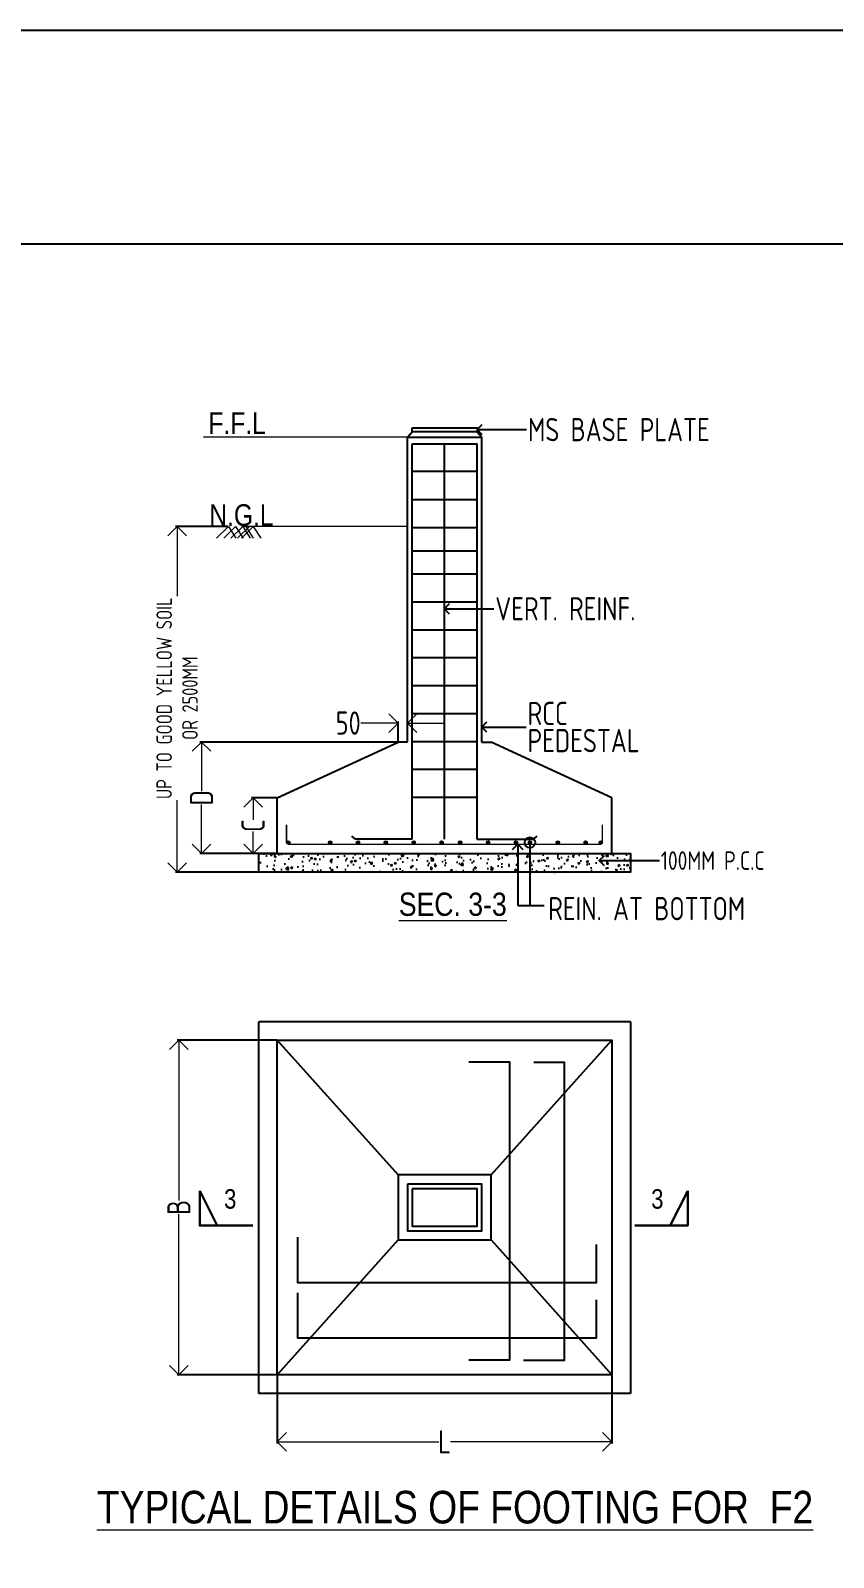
# Model space of a CAD drawing. Header units: millimetres. Extents: x 3470347 to 5996549, y -3470518 to 17149644.
# Drawn here: x 4645503 to 4654144, y 6835607 to 6852031 of the extents above; entities that cross this region are included whole.
import ezdxf
from ezdxf.enums import TextEntityAlignment as Align

# ---------------------------------------------------------------- set-up
doc = ezdxf.new("R2010")
doc.units = ezdxf.units.MM
doc.header["$MEASUREMENT"] = 0
doc.header["$PDMODE"] = 35
doc.header["$PDSIZE"] = -5
doc.linetypes.add('DASHED2', pattern=[0.375, 0.25, -0.125])
doc.linetypes.add('HIDDEN', pattern=[0.375, 0.25, -0.125])
doc.layers.get('0').update_dxf_attribs({"linetype": 'CONTINUOUS', "lineweight": 25})
doc.layers.get('DEFPOINTS').update_dxf_attribs({"linetype": 'CONTINUOUS', "lineweight": 25})
for name, color, linetype, lineweight in [('BLOCK', 7, 'CONTINUOUS', 30), ('L4', 4, 'CONTINUOUS', 30), ('PV_TEXT_ROMANS', 7, 'CONTINUOUS', 0), ('rDIMension', 1, 'CONTINUOUS', 18), ('rPCC DASH', 9, 'HIDDEN', 15), ('rRCC 1', 3, 'CONTINUOUS', 25), ('rRCC 2', 40, 'CONTINUOUS', 15), ('rREINF 1', 1, 'CONTINUOUS', 25), ('SHEET', 7, 'CONTINUOUS', 15), ('TEXT3', 7, 'CONTINUOUS', 30), ('TEXT6', 6, 'CONTINUOUS', 50)]:
    doc.layers.add(name, color=color, linetype=linetype, lineweight=lineweight)
doc.layers.add('S&T_HATCH', color=7, linetype='CONTINUOUS')
doc.styles.add('DIM', font='geniso.shx', dxfattribs={"width": 0.85})
doc.styles.add('J.P', font='ARIALN.TTF')
doc.styles.add('ROMANS', font='', dxfattribs={"width": 0.8})
doc.styles.get('ROMANS').set_extended_font_data('AR CENA')
doc.dimstyles.new('ST-150', dxfattribs={"dimscale": 75, "dimtxt": 3, "dimasz": 2, "dimexe": 0.18, "dimexo": 0.0625, "dimgap": 0.2, "dimtad": 0, "dimdec": 0, "dimlfac": 2, "dimzin": 0, "dimdsep": 46, "dimtxsty": 'DIM', "dimblk": 'OPEN90', "dimcen": 0.09, "dimclrd": 256, "dimclrt": 7, "dimadec": 0, "dimazin": 0, "dimtfac": 1, "dimtdec": 0, "dimtofl": 0, "dimtmove": 0, "dimatfit": 3, "dimldrblk": 'OPEN90', "dimfxl": 1, "dimtolj": 1, "dimtzin": 0, "dimlwd": -1, "dimarcsym": 0})
doc.dimstyles.new('ST-50', dxfattribs={"dimscale": 100, "dimtxt": 2.5, "dimasz": 2, "dimexe": 0.18, "dimexo": 0.0625, "dimgap": 0.2, "dimtad": 0, "dimdec": 0, "dimlfac": 0.5, "dimzin": 0, "dimdsep": 46, "dimtxsty": 'DIM', "dimblk": 'OPEN90', "dimcen": 0.09, "dimclrd": 256, "dimclrt": 7, "dimadec": 0, "dimazin": 0, "dimtfac": 1, "dimtdec": 0, "dimtofl": 0, "dimtmove": 0, "dimatfit": 3, "dimldrblk": 'OPEN90', "dimfxl": 1, "dimtolj": 1, "dimtzin": 0, "dimlwd": -1, "dimarcsym": 0})

# ---------------------------------------------------------------- blocks, each defined once
blk = doc.blocks.new('_Open90')
at = {"color": 0, "linetype": 'ByBlock', "lineweight": -2}
for p, q in [((0, 0), (-1, 0)), ((-0.5, 0.5), (0, 0)), ((0, 0), (-0.5, -0.5))]:
    blk.add_line(p, q, dxfattribs=at)
blk = doc.blocks.new('*D1230')
at = {"layer": 'DEFPOINTS', "color": 0}
for p in [(4647079.839957582, 6846697.374864409), (4647633.210787836, 6846697.374864409), (4647958.434430238, 6842978.012646601)]:
    blk.add_point(p, dxfattribs=at)
at = {"layer": 'rDIMension', "color": 0, "lineweight": -2}
for p, q in [((4647626.960787836, 6846697.374864409), (4647061.839957582, 6846697.374864409)), ((4647952.184430238, 6842978.012646601), (4647061.839957582, 6842978.012646601))]:
    blk.add_line(p, q, dxfattribs=at)
at = {"layer": 'rDIMension'}
for p, q in [((4647079.839957582, 6846497.374864409), (4647079.839957582, 6845945.614470668)), ((4647079.839957582, 6843178.012646601), (4647079.839957582, 6843752.270370668))]:
    blk.add_line(p, q, dxfattribs=at)
at = {"layer": 'rDIMension', "xscale": 200, "yscale": 200, "zscale": 200}
for p, rotation in [((4647079.839957582, 6846697.374864409), 90), ((4647079.839957582, 6842978.012646601), 270)]:
    blk.add_blockref('_Open90', p, dxfattribs=dict(at, rotation=rotation))
at = {"layer": 'rDIMension', "color": 7, "insert": (4647079.839957582, 6844848.942420669), "char_height": 250, "attachment_point": 5, "rotation": 90, "style": 'DIM'}
blk.add_mtext('\\A1;\\Fgeniso.shx|c1;\\H0.66667x;UP TO GOOD YELLOW SOIL\\POR 2500MM', dxfattribs=at)
blk = doc.blocks.new('*D1231')
at = {"layer": 'DEFPOINTS', "color": 0}
for p in [(4649458.434430227, 6844581.822617733), (4649458.434430227, 6844378.012646601), (4649558.434430227, 6844378.012646601)]:
    blk.add_point(p, dxfattribs=at)
at = {"layer": 'rDIMension'}
for p, q in [((4649258.434430227, 6844581.822617733), (4649058.434430227, 6844581.822617733)), ((4649758.434430227, 6844581.822617733), (4649958.434430227, 6844581.822617733))]:
    blk.add_line(p, q, dxfattribs=at)
at = {"layer": 'rDIMension', "color": 0, "lineweight": -2}
for p, q in [((4649458.434430227, 6844384.262646601), (4649458.434430227, 6844599.822617733)), ((4649558.434430227, 6844384.262646601), (4649558.434430227, 6844599.822617733))]:
    blk.add_line(p, q, dxfattribs=at)
at = {"layer": 'rDIMension', "xscale": 200, "yscale": 200, "zscale": 200}
blk.add_blockref('_Open90', (4649458.434430227, 6844581.822617733), dxfattribs=at)
at = {"layer": 'rDIMension', "xscale": 200, "yscale": 200, "zscale": 200, "rotation": 180}
blk.add_blockref('_Open90', (4649558.434430227, 6844581.822617733), dxfattribs=at)
at = {"layer": 'rDIMension', "color": 7, "insert": (4648921.475768809, 6844581.822617733), "char_height": 250, "attachment_point": 5, "style": 'DIM'}
blk.add_mtext('\\A1;50', dxfattribs=at)
blk = doc.blocks.new('*D1232')
at = {"layer": 'DEFPOINTS', "color": 0}
for p in [(4647898.050486185, 6843778.012646601), (4648158.434430238, 6843778.012646601), (4648158.434430238, 6843178.012646601)]:
    blk.add_point(p, dxfattribs=at)
at = {"layer": 'rDIMension', "color": 0, "lineweight": -2}
for p, q in [((4648152.184430238, 6843778.012646601), (4647880.050486185, 6843778.012646601)), ((4648152.184430238, 6843178.012646601), (4647880.050486185, 6843178.012646601))]:
    blk.add_line(p, q, dxfattribs=at)
at = {"layer": 'rDIMension'}
for p, q in [((4647898.050486185, 6843578.012646601), (4647898.050486185, 6843540.512646601)), ((4647898.050486185, 6843378.012646601), (4647898.050486185, 6843415.512646601))]:
    blk.add_line(p, q, dxfattribs=at)
at = {"layer": 'rDIMension', "xscale": 200, "yscale": 200, "zscale": 200}
for p, rotation in [((4647898.050486185, 6843778.012646601), 90), ((4647898.050486185, 6843178.012646601), 270)]:
    blk.add_blockref('_Open90', p, dxfattribs=dict(at, rotation=rotation))
at = {"layer": 'rDIMension', "color": 7, "insert": (4647898.050486185, 6843478.012646601), "char_height": 250, "attachment_point": 5, "rotation": 90, "style": 'DIM'}
blk.add_mtext('\\A1;C', dxfattribs=at)
blk = doc.blocks.new('*D1233')
at = {"layer": 'DEFPOINTS', "color": 0}
for p in [(4647342.816267667, 6844378.012646601), (4649458.434430227, 6844378.012646601), (4647958.434430238, 6843178.012646601)]:
    blk.add_point(p, dxfattribs=at)
at = {"layer": 'rDIMension', "color": 0, "lineweight": -2}
for p, q in [((4649452.184430227, 6844378.012646601), (4647324.816267667, 6844378.012646601)), ((4647952.184430238, 6843178.012646601), (4647324.816267667, 6843178.012646601))]:
    blk.add_line(p, q, dxfattribs=at)
at = {"layer": 'rDIMension'}
for p, q in [((4647342.816267667, 6844178.012646601), (4647342.816267667, 6843851.137646601)), ((4647342.816267667, 6843378.012646601), (4647342.816267667, 6843704.887646601))]:
    blk.add_line(p, q, dxfattribs=at)
at = {"layer": 'rDIMension', "xscale": 200, "yscale": 200, "zscale": 200}
for p, rotation in [((4647342.816267667, 6844378.012646601), 90), ((4647342.816267667, 6843178.012646601), 270)]:
    blk.add_blockref('_Open90', p, dxfattribs=dict(at, rotation=rotation))
at = {"layer": 'rDIMension', "color": 7, "insert": (4647342.816267667, 6843778.012646601), "char_height": 250, "attachment_point": 5, "rotation": 90, "style": 'DIM'}
blk.add_mtext('\\A1;D', dxfattribs=at)
blk = doc.blocks.new('*D1234')
at = {"layer": 'DEFPOINTS', "color": 0}
for p in [(4648158.434430238, 6841171.855498157), (4647098.947941799, 6837571.855498157), (4648158.434430238, 6837571.855498157)]:
    blk.add_point(p, dxfattribs=at)
at = {"layer": 'rDIMension', "color": 0, "lineweight": -2}
for p, q in [((4648152.184430238, 6841171.855498157), (4647080.947941799, 6841171.855498157)), ((4648152.184430238, 6837571.855498157), (4647080.947941799, 6837571.855498157))]:
    blk.add_line(p, q, dxfattribs=at)
at = {"layer": 'rDIMension'}
for p, q in [((4647098.947941799, 6840971.855498157), (4647098.947941799, 6839444.980498157)), ((4647098.947941799, 6837771.855498157), (4647098.947941799, 6839298.730498157))]:
    blk.add_line(p, q, dxfattribs=at)
at = {"layer": 'rDIMension', "xscale": 200, "yscale": 200, "zscale": 200}
for p, rotation in [((4647098.947941799, 6841171.855498157), 90), ((4647098.947941799, 6837571.855498157), 270)]:
    blk.add_blockref('_Open90', p, dxfattribs=dict(at, rotation=rotation))
at = {"layer": 'rDIMension', "color": 7, "insert": (4647098.947941799, 6839371.855498157), "char_height": 250, "attachment_point": 5, "rotation": 90, "style": 'DIM'}
blk.add_mtext('\\A1;B', dxfattribs=at)
blk = doc.blocks.new('*D1235')
at = {"layer": 'DEFPOINTS', "color": 0}
for p in [(4648158.434430238, 6837571.855498157), (4651758.434430236, 6837571.855498157), (4651758.434430236, 6836850.768186737)]:
    blk.add_point(p, dxfattribs=at)
at = {"layer": 'rDIMension', "color": 0, "lineweight": -2}
for p, q in [((4648158.434430238, 6837565.605498157), (4648158.434430238, 6836832.768186737)), ((4651758.434430236, 6837565.605498157), (4651758.434430236, 6836832.768186737))]:
    blk.add_line(p, q, dxfattribs=at)
at = {"layer": 'rDIMension'}
for p, q in [((4648358.434430238, 6836850.768186737), (4649895.934430237, 6836850.768186737)), ((4651558.434430236, 6836850.768186737), (4650020.934430237, 6836850.768186737))]:
    blk.add_line(p, q, dxfattribs=at)
at = {"layer": 'rDIMension', "xscale": 200, "yscale": 200, "zscale": 200, "rotation": 180}
blk.add_blockref('_Open90', (4648158.434430238, 6836850.768186737), dxfattribs=at)
at = {"layer": 'rDIMension', "xscale": 200, "yscale": 200, "zscale": 200}
blk.add_blockref('_Open90', (4651758.434430236, 6836850.768186737), dxfattribs=at)
at = {"layer": 'rDIMension', "color": 7, "insert": (4649958.434430237, 6836850.768186737), "char_height": 250, "attachment_point": 5, "style": 'DIM'}
blk.add_mtext('\\A1;L', dxfattribs=at)
blk = doc.blocks.new('SMH-1')
at = {"layer": 'L4'}
for points in [[(0, 0), (814.6229330631322, 0), (814.6229330631322, 534.8206034718023)], [(814.6229330631322, 534.8206034718023), (546.0281598753063, 0)]]:
    blk.add_lwpolyline(points, dxfattribs=at)
at = {"layer": 'TEXT6', "style": 'ROMANS', "width": 0.85}
blk.add_attdef('SEC', text='', height=300, dxfattribs=at).set_placement((346.3707409001945, 410.1505165286653), align=Align.MIDDLE_CENTER)

msp = doc.modelspace()

# ---------------------------------------------------------------- hatches: boundary and pattern name
at = {"layer": 'rRCC 2'}
h = msp.add_hatch(color=256, dxfattribs=at)
h.dxf.hatch_style = 1
edge = h.paths.add_edge_path()
edge.add_arc((4648277.135210177, 6843296.71342654), 18.70077993899758, 0, 360)
h = msp.add_hatch(color=256, dxfattribs=at)
h.dxf.hatch_style = 1
edge = h.paths.add_edge_path()
edge.add_arc((4648727.135210166, 6843296.71342654), 18.70077993899758, 0, 360)
h = msp.add_hatch(color=256, dxfattribs=at)
h.dxf.hatch_style = 1
edge = h.paths.add_edge_path()
edge.add_arc((4649027.135210166, 6843296.71342654), 18.70077993899758, 0, 360)
h = msp.add_hatch(color=256, dxfattribs=at)
h.dxf.hatch_style = 1
edge = h.paths.add_edge_path()
edge.add_arc((4649327.135210166, 6843296.71342654), 18.70077993899758, 0, 360)
h = msp.add_hatch(color=256, dxfattribs=at)
h.dxf.hatch_style = 1
edge = h.paths.add_edge_path()
edge.add_arc((4649627.135210166, 6843296.71342654), 18.70077993899758, 0, 360)
h = msp.add_hatch(color=256, dxfattribs=at)
h.dxf.hatch_style = 1
edge = h.paths.add_edge_path()
edge.add_arc((4649927.135210166, 6843296.71342654), 18.70077993899758, 0, 360)
h = msp.add_hatch(color=256, dxfattribs=at)
h.dxf.hatch_style = 1
edge = h.paths.add_edge_path()
edge.add_arc((4650127.135210166, 6843296.71342654), 18.70077993899758, 0, 360)
h = msp.add_hatch(color=256, dxfattribs=at)
h.dxf.hatch_style = 1
edge = h.paths.add_edge_path()
edge.add_arc((4650427.135210166, 6843296.71342654), 18.70077993899758, 0, 360)
h = msp.add_hatch(color=256, dxfattribs=at)
h.dxf.hatch_style = 1
edge = h.paths.add_edge_path()
edge.add_arc((4650727.135210166, 6843296.71342654), 18.70077993899758, 0, 360)
h = msp.add_hatch(color=256, dxfattribs=at)
h.dxf.hatch_style = 1
edge = h.paths.add_edge_path()
edge.add_arc((4650877.135210175, 6843296.71342654), 18.70077993899758, 0, 360)
h = msp.add_hatch(color=256, dxfattribs=at)
h.dxf.hatch_style = 1
edge = h.paths.add_edge_path()
edge.add_arc((4651177.135210175, 6843296.71342654), 18.70077993899758, 0, 360)
h = msp.add_hatch(color=256, dxfattribs=at)
h.dxf.hatch_style = 1
edge = h.paths.add_edge_path()
edge.add_arc((4651477.135210175, 6843296.71342654), 18.70077993899758, 0, 360)
h = msp.add_hatch(color=256, dxfattribs=at)
h.dxf.hatch_style = 1
edge = h.paths.add_edge_path()
edge.add_arc((4651639.733650299, 6843296.71342654), 18.70077993899758, 0, 360)
at = {"layer": 'S&T_HATCH', "linetype": 'ByBlock', "transparency": 33554559}
h = msp.add_hatch(dxfattribs=at)
h.set_pattern_fill('AR-CONC', color=256, scale=30)
h.set_pattern_definition([(49.99999999999999, (2266715.762263322, 8875142.376549382), (215.178054780226, -18.82564049477853), [22.5, -247.5]), (355, (2266715.762263322, 8875142.376549382), (-41.6254000839, 225.6576401100035), [18, -198]), (100.45144446, (2266733.693767622, 8875140.807746181), (173.5526540181336, 206.8319972905888), [19.12205759999989, -210.3426335999991]), (46.18420000000001, (2266715.762263322, 8875202.376549382), (320.1723992014717, -49.65578423792296), [33.75, -371.25]), (96.63563549, (2266742.443286822, 8875198.238557283), (280.3985837022685, 292.2355802323651), [28.6831026, -315.5141279999999]), (351.1841639899999, (2266715.762263322, 8875202.376549382), (280.3985835164319, 292.2355800809971), [27, -297.0000003]), (21, (2266745.762263322, 8875187.376549382), (179.0721156355385, -120.7856671996016), [22.5, -247.5]), (326.0000000000001, (2266745.762263322, 8875187.376549382), (72.99459957647451, 217.5450135140559), [18, -198]), (71.45144474, (2266760.684939522, 8875177.311077181), (252.0667130189913, 96.75934584190615), [19.122057, -210.3426336]), (37.50000000000001, (2266715.762263322, 8875142.376549382), (3.647956595187201, 99.86815614939344), [0, -195.6, 0, -201, 0, -198.75]), (7.499999999999999, (2266715.762263322, 8875142.376549382), (78.92086123264458, 118.3235135647081), [0, -114.6, 0, -191.1, 0, -75.75]), (327.5, (2266648.862263322, 8875142.376549382), (160.1467308517227, -6.766461520313927), [0, -75, 0, -234, 0, -310.5]), (317.5, (2266618.862263322, 8875142.376549382), (174.9558508027159, 30.03149469969532), [0, -97.5, 0, -155.4, 0, -220.5])])
h.paths.add_polyline_path([(4651958.434430238, 6843178.012646601), (4647958.434430238, 6843178.012646601), (4647958.434430238, 6842978.012646601), (4651958.434430238, 6842978.012646601)])

# ---------------------------------------------------------------- linework, layer by layer
at = {"color": 192, "lineweight": 25, "elevation": -1.882151845814741e-05}
msp.add_lwpolyline([(4569321.824572788, 6766516.023257121), (4690264.208381458, 6766516.023257121), (4690264.208381458, 6852030.927342739), (4569321.824572788, 6852030.927342739)], close=True, dxfattribs=at)
at = {"color": 7, "linetype": 'DASHED2'}
msp.add_lwpolyline([(4647958.434430238, 6837371.855498157), (4647958.434430238, 6841371.855498157), (4651958.434430238, 6841371.855498157), (4651958.434430238, 6837371.855498157)], close=True, dxfattribs=at)
at = {"color": 1, "linetype": 'ByBlock'}
for points in [[(4648158.434430238, 6837571.855498157), (4648158.434430238, 6841171.855498157), (4651758.434430238, 6841171.855498157), (4651758.434430238, 6837571.855498157)], [(4649458.434430227, 6839721.855498157), (4649458.434430227, 6839021.855498157), (4650458.434430227, 6839021.855498157), (4650458.434430227, 6839721.855498157)]]:
    msp.add_lwpolyline(points, close=True, dxfattribs=at)
for points in [[(4649458.434430227, 6839721.855498157), (4648158.434430238, 6841171.855498157)], [(4650458.434430227, 6839721.855498157), (4651758.434430236, 6841171.855498157)], [(4649458.434430227, 6839021.855498157), (4648158.434430238, 6837571.855498157)], [(4650458.434430227, 6839021.855498157), (4651758.434430236, 6837571.855498157)]]:
    msp.add_lwpolyline(points, dxfattribs=at)
at = {"color": 3, "linetype": 'ByBlock'}
msp.add_lwpolyline([(4649558.434430227, 6839621.855498157), (4649558.434430227, 6839121.855498157), (4650358.434430227, 6839121.855498157), (4650358.434430227, 6839621.855498157)], close=True, dxfattribs=at)
at = {"color": 2, "linetype": 'ByBlock'}
msp.add_lwpolyline([(4649608.434430227, 6839571.855498157), (4649608.434430227, 6839171.855498157), (4650308.434430227, 6839171.855498157), (4650308.434430227, 6839571.855498157)], close=True, dxfattribs=at)
at = {"layer": 'rPCC DASH'}
for p, q in [((4649558.434430227, 6847657.374864409), (4647359.024830809, 6847657.374864409)), ((4649558.434430227, 6846697.374864409), (4647776.875681711, 6846697.374864409))]:
    msp.add_line(p, q, dxfattribs=at)
at = {"layer": 'rRCC 1', "color": 0}
for p, q in [((4649558.434430227, 6847657.374864409), (4649608.434430227, 6847714.957144109)), ((4650308.434430227, 6847714.957144109), (4650358.434430227, 6847657.374864409))]:
    msp.add_line(p, q, dxfattribs=at)
at = {"layer": 'rRCC 1'}
for p, q in [((4649558.434430227, 6844378.012646601), (4649558.434430226, 6847657.374864409)), ((4649558.434430227, 6847657.374864409), (4650358.434430227, 6847657.374864409)), ((4650358.434430227, 6844378.012646601), (4650358.434430227, 6847657.374864409)), ((4648158.434430238, 6843778.012646601), (4649458.434430227, 6844378.012646601)), ((4649558.434430227, 6844378.012646601), (4649458.434430227, 6844378.012646601)), ((4650358.434430225, 6844378.012646601), (4650458.434430225, 6844378.012646601)), ((4651758.434430236, 6843778.012646601), (4650458.434430225, 6844378.012646601)), ((4648158.434430238, 6843178.012646601), (4648158.434430238, 6843778.012646601)), ((4651758.434430236, 6843178.012646601), (4651758.434430236, 6843778.012646601))]:
    msp.add_line(p, q, dxfattribs=at)
at = {"layer": 'rRCC 1', "color": 2}
for p, q in [((4649608.434430227, 6843331.887412621), (4649608.434430227, 6847585.384526476)), ((4649608.434430227, 6847585.384526476), (4650308.434430227, 6847585.384526476)), ((4649608.434430227, 6843331.887412621), (4649608.434430227, 6847585.384526476)), ((4649958.434430227, 6843331.887412621), (4649958.434430227, 6847585.384526476)), ((4649958.434430227, 6843331.887412621), (4649958.434430227, 6847585.384526476)), ((4650308.434430227, 6843331.887412621), (4650308.434430227, 6847585.384526476)), ((4649608.434430227, 6847290.487773644), (4650308.434430227, 6847290.487773644)), ((4649608.434430227, 6846985.384526476), (4650308.434430227, 6846985.384526476)), ((4649608.434430227, 6846685.384526476), (4650308.434430227, 6846685.384526476)), ((4649608.434430227, 6846435.122145058), (4650308.434430227, 6846435.122145058)), ((4649608.434430227, 6846185.384526476), (4650308.434430227, 6846185.384526476)), ((4649608.434430227, 6845885.384526476), (4650308.434430227, 6845885.384526476)), ((4649608.434430227, 6845585.384526476), (4650308.434430227, 6845585.384526476)), ((4649608.434430227, 6845285.384526476), (4650308.434430227, 6845285.384526476)), ((4649608.434430227, 6844985.384526476), (4650308.434430227, 6844985.384526476)), ((4649608.434430227, 6844685.384526476), (4650308.434430227, 6844685.384526476)), ((4649608.434430227, 6844385.384526476), (4650308.434430227, 6844385.384526476)), ((4649608.434430227, 6844085.384526476), (4650308.434430227, 6844085.384526476)), ((4649608.434430227, 6843785.384526476), (4650308.434430227, 6843785.384526476)), ((4649000.274430227, 6843331.887412621), (4648960.153664164, 6843365.887996612)), ((4649608.434430227, 6843331.887412621), (4649000.274430227, 6843331.887412621)), ((4650308.434430227, 6843331.887412621), (4650916.594430227, 6843331.887412621)), ((4650916.594430227, 6843331.887412621), (4650956.715196289, 6843365.887996612))]:
    msp.add_line(p, q, dxfattribs=at)
at = {"layer": 'rRCC 1', "color": 0}
msp.add_lwpolyline([(4649608.434430227, 6847755.789620159), (4650308.434430227, 6847755.789620159), (4650308.434430227, 6847714.957144109), (4649608.434430227, 6847714.957144109)], close=True, dxfattribs=at)
at = {"layer": 'rRCC 1'}
msp.add_lwpolyline([(4647958.434430238, 6843178.012646601), (4651958.434430238, 6843178.012646601), (4651958.434430238, 6842978.012646601), (4647958.434430238, 6842978.012646601)], close=True, dxfattribs=at)
at = {"layer": 'rRCC 1', "color": 2}
for points in [[(4650221.478681719, 6840938.198937214), (4650657.658541186, 6840938.198937214), (4650657.658541186, 6837730.239345841), (4650221.478681719, 6837730.239345841)], [(4650918.811547881, 6840932.632456866), (4651245.876727929, 6840932.632456866), (4651245.876727929, 6837724.672865493), (4650809.696868462, 6837724.672865493)], [(4651590.926016921, 6838973.970762163), (4651590.926016921, 6838562.137001788), (4648379.482577017, 6838562.137001788), (4648379.482577017, 6839051.49996838)], [(4651590.926016921, 6838376.792672694), (4651590.926016921, 6837964.958912319), (4648379.482577017, 6837964.958912319), (4648379.482577017, 6838454.32187891)]]:
    msp.add_lwpolyline(points, dxfattribs=at)
at = {"layer": 'rRCC 2'}
for p, q in [((4647633.210787836, 6846697.374864409), (4647505.331473688, 6846569.317979316)), ((4647710.303984696, 6846697.374864409), (4647582.424670547, 6846569.317979316)), ((4647633.210787836, 6846697.374864409), (4647713.020855067, 6846569.317979316)), ((4647786.149149228, 6846697.374864409), (4647658.269835079, 6846569.317979316)), ((4647710.303984696, 6846697.374864409), (4647790.114051927, 6846569.317979316)), ((4647858.38302022, 6846697.374864409), (4647730.503706072, 6846569.317979316)), ((4647900.532400588, 6846697.374864409), (4647772.653086439, 6846569.317979316)), ((4647786.149149228, 6846697.374864409), (4647865.959216459, 6846569.317979316)), ((4647818.368672393, 6846697.374864409), (4647898.178739624, 6846569.317979316)), ((4647900.532400588, 6846697.374864409), (4647980.342467818, 6846569.317979316))]:
    msp.add_line(p, q, dxfattribs=at)
for points in [[(4648258.434430238, 6843488.012646601), (4648258.434430238, 6843296.71342654)], [(4648258.434430238, 6843296.71342654), (4648258.434430238, 6843488.012646601)], [(4651658.434430238, 6843296.71342654), (4651658.434430238, 6843488.012646601)], [(4648277.135210177, 6843278.012646601), (4651639.733650299, 6843278.012646601)]]:
    msp.add_lwpolyline(points, dxfattribs=at)
for centre in [(4648277.135210177, 6843296.71342654), (4648277.135210177, 6843296.71342654), (4648727.135210166, 6843296.71342654), (4648727.135210166, 6843296.71342654), (4649027.135210166, 6843296.71342654), (4649027.135210166, 6843296.71342654), (4649327.135210166, 6843296.71342654), (4649327.135210166, 6843296.71342654), (4649627.135210166, 6843296.71342654), (4649627.135210166, 6843296.71342654), (4649927.135210166, 6843296.71342654), (4649927.135210166, 6843296.71342654), (4650127.135210166, 6843296.71342654), (4650127.135210166, 6843296.71342654), (4650427.135210166, 6843296.71342654), (4650427.135210166, 6843296.71342654), (4650727.135210166, 6843296.71342654), (4650727.135210166, 6843296.71342654), (4650877.135210175, 6843296.71342654), (4650877.135210175, 6843296.71342654), (4651177.135210175, 6843296.71342654), (4651177.135210175, 6843296.71342654), (4651477.135210175, 6843296.71342654), (4651477.135210175, 6843296.71342654), (4651639.733650299, 6843296.71342654), (4651639.733650299, 6843296.71342654)]:
    msp.add_circle(centre, 18.70077993899758, dxfattribs=at)
at = {"layer": 'SHEET', "color": 220, "lineweight": 25, "elevation": -1.882151845814741e-05}
msp.add_lwpolyline([(4571625.489025089, 6768815.368335324), (4687960.543927334, 6768815.368335324), (4687960.543927334, 6849731.582264524), (4571625.489025089, 6849731.582264524)], close=True, dxfattribs=at)

# ---------------------------------------------------------------- block references
at = {"layer": 'BLOCK'}
ref = msp.add_blockref('SMH-1', (4647893.627159547, 6839177.002327656), dxfattribs=dict(at, xscale=-0.6985281548173935, yscale=0.6985281548173935, zscale=0.6985281548173935))
ref.add_attrib('SEC', '3', dxfattribs={"layer": 'TEXT6', "height": 209.558446445218, "style": 'ROMANS', "width": 0.85}).set_placement((4647651.677445024, 6839463.504011163), align=Align.MIDDLE_CENTER)
at = {"layer": 'BLOCK', "xscale": 0.6985281548173935, "yscale": 0.6985281548173935, "zscale": 0.6985281548173935}
msp.add_blockref('SMH-1', (4652006.889029862, 6839177.002327656), dxfattribs=at).add_auto_attribs({'SEC': '3'})

# ---------------------------------------------------------------- texts
at = {"layer": 'PV_TEXT_ROMANS', "style": 'J.P'}
for s, height, p in [('%%USEC. 3-3', 250, (4650047.197169961, 6842633.279611289)), ('%%UTYPICAL DETAILS OF FOOTING FOR  F2', 350, (4650071.494164292, 6836148.247891247))]:
    msp.add_text(s, height=height, rotation=359.9999999999999, dxfattribs=at).set_placement(p, align=Align.MIDDLE)
at = {"layer": 'rDIMension', "color": 7, "char_height": 250, "attachment_point": 4, "line_spacing_factor": 0.7, "style": 'DIM'}
for s, insert in [('\\A1;RCC\\PPEDESTAL', (4650851.751131404, 6844539.027903842)), ('\\A1;REIN. AT BOTTOM', (4651073.792109111, 6842585.843375839))]:
    msp.add_mtext(s, dxfattribs=dict(at, insert=insert))
at = {"layer": 'rDIMension', "color": 7, "insert": (4652286.190887295, 6843102.423818473), "char_height": 200, "attachment_point": 4, "style": 'DIM'}
msp.add_mtext('\\A1;100MM P.C.C', dxfattribs=at)
at = {"layer": 'rRCC 2', "color": 7, "char_height": 250, "attachment_point": 4, "style": 'DIM'}
for s, insert in [('\\A1;MS BASE PLATE', (4650856.807343541, 6847738.149106698)), ('\\A1;VERT. REINF.', (4650504.201175202, 6845810.894081319))]:
    msp.add_mtext(s, dxfattribs=dict(at, insert=insert))
at = {"layer": 'TEXT3', "style": 'ROMANS', "width": 0.85}
for s, p in [('F.F.L', (4647417.837739657, 6847690.639067494)), ('N.G.L', (4647427.31692302, 6846702.861704696))]:
    msp.add_text(s, height=232.5536011379122, dxfattribs=at).set_placement(p)

# ---------------------------------------------------------------- dimensions: what is measured, and where the dimension line sits
at = {"layer": 'rDIMension'}
dim = msp.add_linear_dim(base=(4647079.839957582, 6846697.374864409), p1=(4647958.434430238, 6842978.012646601), p2=(4647633.210787836, 6846697.374864409), angle=90, text='\\Fgeniso.shx|c1;\\H0.66667x;UP TO GOOD YELLOW SOIL\\POR 2500MM', dimstyle='ST-50', override={"dimtxsty": 'DIM'}, dxfattribs=at)
dim.commit()
dim.dimension.update_dxf_attribs({"geometry": '*D1230', "text_midpoint": (4647079.839957582, 6844848.942420669), "dimtype": 160})
dim = msp.add_linear_dim(base=(4649458.434430227, 6844581.822617733), p1=(4649558.434430227, 6844378.012646601), p2=(4649458.434430227, 6844378.012646601), dimstyle='ST-50', dxfattribs=at)
dim.commit()
dim.dimension.update_dxf_attribs({"geometry": '*D1231', "text_midpoint": (4648921.475768809, 6844581.822617733)})
for base, p1, p2, text, picture, middle in [((4647342.816267667, 6844378.012646601), (4647958.434430238, 6843178.012646601), (4649458.434430227, 6844378.012646601), 'D', '*D1233', (4647342.816267667, 6843778.012646601)), ((4647898.050486185, 6843778.012646601), (4648158.434430238, 6843178.012646601), (4648158.434430238, 6843778.012646601), 'C', '*D1232', (4647898.050486185, 6843478.012646601))]:
    dim = msp.add_linear_dim(base=base, p1=p1, p2=p2, angle=90, text=text, dimstyle='ST-50', dxfattribs=at)
    dim.commit()
    dim.dimension.update_dxf_attribs({"geometry": picture, "text_midpoint": middle})
dim = msp.add_linear_dim(base=(4647098.947941799, 6837571.855498157), p1=(4648158.434430238, 6841171.855498157), p2=(4648158.434430238, 6837571.855498157), angle=90, text='B', dimstyle='ST-50', override={"dimtxsty": 'DIM'}, dxfattribs=at)
dim.commit()
dim.dimension.update_dxf_attribs({"geometry": '*D1234', "text_midpoint": (4647098.947941799, 6839371.855498157)})
dim = msp.add_linear_dim(base=(4651758.434430236, 6836850.768186737), p1=(4648158.434430238, 6837571.855498157), p2=(4651758.434430236, 6837571.855498157), text='L', dimstyle='ST-50', override={"dimtxsty": 'DIM'}, dxfattribs=at)
dim.commit()
dim.dimension.update_dxf_attribs({"geometry": '*D1235', "text_midpoint": (4649958.434430237, 6836850.768186737)})

# ---------------------------------------------------------------- leaders
at = {"layer": 'rREINF 1', "annotation_type": 0, "has_hookline": 1, "hookline_direction": 0, "horizontal_direction": (1, 1.430212185077031e-12, 0)}
for points, text_width in [([(4650308.434430227, 6847738.149106698), (4650841.807343541, 6847738.149106698)], 1976.25), ([(4649956.907054059, 6845810.894081319), (4650489.201175202, 6845810.894081319)], 1530)]:
    msp.add_leader(points, dimstyle='ST-150', override={"dimasz": 1.5}, dxfattribs=dict(at, text_width=text_width))
at = {"layer": 'rREINF 1', "annotation_type": 0, "has_hookline": 1, "hookline_direction": 0}
for points, text_width in [([(4650358.434430227, 6844539.027903842), (4650836.751131404, 6844539.027903842)], 1253.75), ([(4651623.737824552, 6843102.423818473), (4652271.190887295, 6843102.423818473)], 1122)]:
    msp.add_leader(points, dimstyle='ST-150', override={"dimasz": 1.5}, dxfattribs=dict(at, text_width=text_width))
at = {"layer": 'rREINF 1'}
for points, override in [([(4650745.768558385, 6843278.012646602), (4650745.768558385, 6842618.025637282), (4651032.224125875, 6842618.025637282)], {"dimasz": 1.5}), ([(4650877.135210175, 6843296.71342654), (4650877.135210175, 6842618.025637282), (4651032.224125875, 6842618.025637282)], {"dimasz": 1.5, "dimldrblk": 'DotBlank'})]:
    msp.add_leader(points, dimstyle='ST-150', override=override, dxfattribs=at)

doc.saveas('drawing.dxf')
